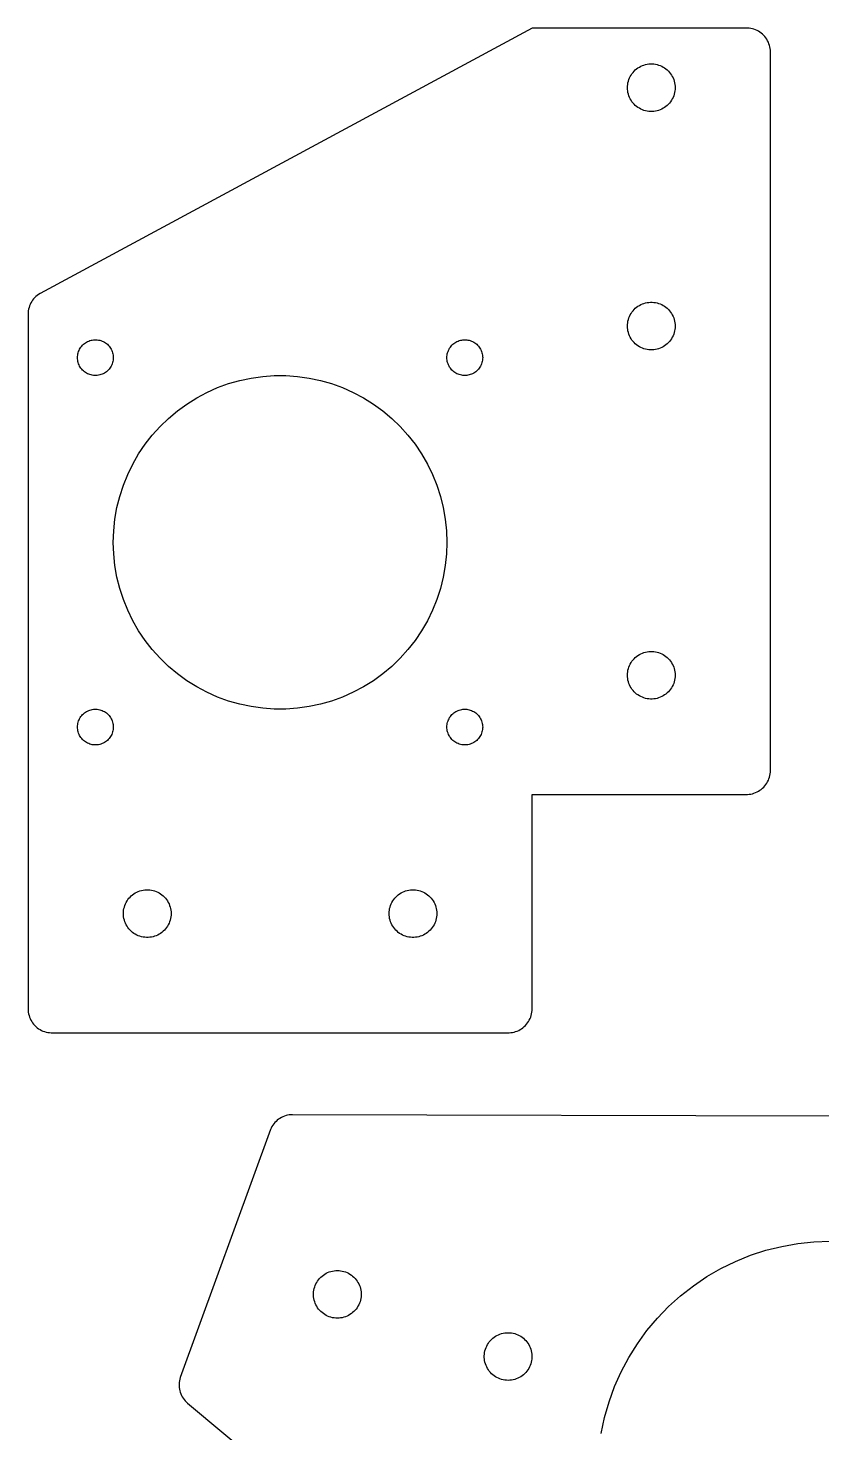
# Model space of a CAD drawing. Header units: metres. Extents: x 5 to 310, y 5 to 324.
# Drawn here: x 4.7 to 71.3, y 163.9 to 281.8 of the extents above; entities that cross this region are included whole.
import ezdxf

# ---------------------------------------------------------------- set-up
doc = ezdxf.new("R2010")
doc.units = ezdxf.units.M

msp = doc.modelspace()

# ---------------------------------------------------------------- linework, layer by layer
for p, q in [((47, 281.8), (5.7, 259.532)), ((65.0698, 281.799), (47, 281.8)), ((65.209, 281.789), (65.0698, 281.799)), ((65.3473, 281.77), (65.209, 281.789)), ((65.4838, 281.741), (65.3473, 281.77)), ((65.618, 281.702), (65.4838, 281.741)), ((65.7492, 281.654), (65.618, 281.702)), ((65.8767, 281.598), (65.7492, 281.654)), ((66, 281.532), (65.8767, 281.598)), ((66.1184, 281.458), (66, 281.532)), ((66.2313, 281.376), (66.1184, 281.458)), ((66.3383, 281.286), (66.2313, 281.376)), ((66.4387, 281.189), (66.3383, 281.286)), ((66.5321, 281.086), (66.4387, 281.189)), ((66.618, 280.976), (66.5321, 281.086)), ((66.6961, 280.86), (66.618, 280.976)), ((66.7659, 280.739), (66.6961, 280.86)), ((66.8271, 280.613), (66.7659, 280.739)), ((66.8794, 280.484), (66.8271, 280.613)), ((66.9225, 280.351), (66.8794, 280.484)), ((66.9563, 280.216), (66.9225, 280.351)), ((66.9805, 280.078), (66.9563, 280.216)), ((66.9951, 279.939), (66.9805, 280.078)), ((67, 279.8), (66.9951, 279.939)), ((67, 219.5), (67, 279.8)), ((55.4679, 278.086), (55.5613, 278.189)), ((55.5613, 278.189), (55.6617, 278.286)), ((55.6617, 278.286), (55.7687, 278.376)), ((55.7687, 278.376), (55.8816, 278.458)), ((55.8816, 278.458), (56, 278.532)), ((56, 278.532), (56.1232, 278.598)), ((56.1232, 278.598), (56.2508, 278.654)), ((56.2508, 278.654), (56.382, 278.702)), ((56.382, 278.702), (56.5161, 278.741)), ((56.5161, 278.741), (56.6527, 278.77)), ((56.6527, 278.77), (56.7909, 278.789)), ((56.7909, 278.789), (56.9302, 278.799)), ((56.9302, 278.799), (57.0698, 278.799)), ((57.0698, 278.799), (57.209, 278.789)), ((57.209, 278.789), (57.3473, 278.77)), ((57.3473, 278.77), (57.4838, 278.741)), ((57.4838, 278.741), (57.618, 278.702)), ((57.618, 278.702), (57.7492, 278.654)), ((57.7492, 278.654), (57.8767, 278.598)), ((57.8767, 278.598), (58, 278.532)), ((58, 278.532), (58.1184, 278.458)), ((58.1184, 278.458), (58.2313, 278.376)), ((58.2313, 278.376), (58.3383, 278.286)), ((58.3383, 278.286), (58.4387, 278.189)), ((58.4387, 278.189), (58.5321, 278.086)), ((55.0049, 276.939), (55.0195, 277.078)), ((55.0195, 277.078), (55.0437, 277.216)), ((55.0437, 277.216), (55.0775, 277.351)), ((55.0775, 277.351), (55.1206, 277.484)), ((55.1206, 277.484), (55.1729, 277.613)), ((55.1729, 277.613), (55.2341, 277.739)), ((55.2341, 277.739), (55.3039, 277.86)), ((55.3039, 277.86), (55.382, 277.976)), ((55.382, 277.976), (55.4679, 278.086)), ((58.5321, 278.086), (58.618, 277.976)), ((58.618, 277.976), (58.6961, 277.86)), ((58.6961, 277.86), (58.7659, 277.739)), ((58.7659, 277.739), (58.8271, 277.613)), ((58.8271, 277.613), (58.8794, 277.484)), ((58.8794, 277.484), (58.9225, 277.351)), ((58.9225, 277.351), (58.9563, 277.216)), ((58.9563, 277.216), (58.9805, 277.078)), ((58.9805, 277.078), (58.9951, 276.939)), ((55, 276.8), (55.0049, 276.939)), ((55.0049, 276.66), (55, 276.8)), ((55.0195, 276.522), (55.0049, 276.66)), ((55.0437, 276.384), (55.0195, 276.522)), ((55.0775, 276.249), (55.0437, 276.384)), ((55.1206, 276.116), (55.0775, 276.249)), ((55.1729, 275.987), (55.1206, 276.116)), ((55.2341, 275.861), (55.1729, 275.987)), ((55.3039, 275.74), (55.2341, 275.861)), ((58.7659, 275.861), (58.6961, 275.74)), ((58.8271, 275.987), (58.7659, 275.861)), ((58.8794, 276.116), (58.8271, 275.987)), ((58.9225, 276.249), (58.8794, 276.116)), ((58.9563, 276.384), (58.9225, 276.249)), ((58.9805, 276.522), (58.9563, 276.384)), ((58.9951, 276.66), (58.9805, 276.522)), ((58.9951, 276.939), (59, 276.8)), ((59, 276.8), (58.9951, 276.66)), ((55.382, 275.624), (55.3039, 275.74)), ((55.4679, 275.514), (55.382, 275.624)), ((55.5613, 275.411), (55.4679, 275.514)), ((55.6617, 275.314), (55.5613, 275.411)), ((55.7687, 275.224), (55.6617, 275.314)), ((55.8816, 275.142), (55.7687, 275.224)), ((56, 275.068), (55.8816, 275.142)), ((56.1232, 275.002), (56, 275.068)), ((56.2508, 274.946), (56.1232, 275.002)), ((56.382, 274.898), (56.2508, 274.946)), ((56.5161, 274.859), (56.382, 274.898)), ((56.6527, 274.83), (56.5161, 274.859)), ((56.7909, 274.811), (56.6527, 274.83)), ((56.9302, 274.801), (56.7909, 274.811)), ((57.0698, 274.801), (56.9302, 274.801)), ((57.209, 274.811), (57.0698, 274.801)), ((57.3473, 274.83), (57.209, 274.811)), ((57.4838, 274.859), (57.3473, 274.83)), ((57.618, 274.898), (57.4838, 274.859)), ((57.7492, 274.946), (57.618, 274.898)), ((57.8767, 275.002), (57.7492, 274.946)), ((58, 275.068), (57.8767, 275.002)), ((58.1184, 275.142), (58, 275.068)), ((58.2313, 275.224), (58.1184, 275.142)), ((58.3383, 275.314), (58.2313, 275.224)), ((58.4387, 275.411), (58.3383, 275.314)), ((58.5321, 275.514), (58.4387, 275.411)), ((58.618, 275.624), (58.5321, 275.514)), ((58.6961, 275.74), (58.618, 275.624)), ((5.4687, 259.376), (5.3617, 259.286)), ((5.5816, 259.458), (5.4687, 259.376)), ((5.7, 259.532), (5.5816, 259.458)), ((4.7437, 258.216), (4.7195, 258.078)), ((4.7775, 258.351), (4.7437, 258.216)), ((4.8206, 258.484), (4.7775, 258.351)), ((4.8729, 258.613), (4.8206, 258.484)), ((4.9341, 258.739), (4.8729, 258.613)), ((5.0039, 258.86), (4.9341, 258.739)), ((5.082, 258.976), (5.0039, 258.86)), ((5.1679, 259.086), (5.082, 258.976)), ((5.2613, 259.189), (5.1679, 259.086)), ((5.3617, 259.286), (5.2613, 259.189)), ((55.4679, 258.086), (55.5613, 258.189)), ((55.5613, 258.189), (55.6617, 258.286)), ((55.6617, 258.286), (55.7687, 258.376)), ((55.7687, 258.376), (55.8816, 258.458)), ((55.8816, 258.458), (56, 258.532)), ((56, 258.532), (56.1232, 258.598)), ((56.1232, 258.598), (56.2508, 258.654)), ((56.2508, 258.654), (56.382, 258.702)), ((56.382, 258.702), (56.5161, 258.741)), ((56.5161, 258.741), (56.6527, 258.77)), ((56.6527, 258.77), (56.7909, 258.789)), ((56.7909, 258.789), (56.9302, 258.799)), ((56.9302, 258.799), (57.0698, 258.799)), ((57.0698, 258.799), (57.209, 258.789)), ((57.209, 258.789), (57.3473, 258.77)), ((57.3473, 258.77), (57.4838, 258.741)), ((57.4838, 258.741), (57.618, 258.702)), ((57.618, 258.702), (57.7492, 258.654)), ((57.7492, 258.654), (57.8767, 258.598)), ((57.8767, 258.598), (58, 258.532)), ((58, 258.532), (58.1184, 258.458)), ((58.1184, 258.458), (58.2313, 258.376)), ((58.2313, 258.376), (58.3383, 258.286)), ((58.3383, 258.286), (58.4387, 258.189)), ((58.4387, 258.189), (58.5321, 258.086)), ((4.7049, 257.939), (4.7, 257.8)), ((4.7, 257.8), (4.7, 199.5)), ((4.7195, 258.078), (4.7049, 257.939)), ((55.0049, 256.939), (55.0195, 257.078)), ((55.0195, 257.078), (55.0437, 257.216)), ((55.0437, 257.216), (55.0775, 257.351)), ((55.0775, 257.351), (55.1206, 257.484)), ((55.1206, 257.484), (55.1729, 257.613)), ((55.1729, 257.613), (55.2341, 257.739)), ((55.2341, 257.739), (55.3039, 257.86)), ((55.3039, 257.86), (55.382, 257.976)), ((55.382, 257.976), (55.4679, 258.086)), ((58.5321, 258.086), (58.618, 257.976)), ((58.618, 257.976), (58.6961, 257.86)), ((58.6961, 257.86), (58.7659, 257.739)), ((58.7659, 257.739), (58.8271, 257.613)), ((58.8271, 257.613), (58.8794, 257.484)), ((58.8794, 257.484), (58.9225, 257.351)), ((58.9225, 257.351), (58.9563, 257.216)), ((58.9563, 257.216), (58.9805, 257.078)), ((58.9805, 257.078), (58.9951, 256.939)), ((55, 256.8), (55.0049, 256.939)), ((55.0049, 256.66), (55, 256.8)), ((55.0195, 256.522), (55.0049, 256.66)), ((55.0437, 256.384), (55.0195, 256.522)), ((55.0775, 256.249), (55.0437, 256.384)), ((55.1206, 256.116), (55.0775, 256.249)), ((55.1729, 255.987), (55.1206, 256.116)), ((55.2341, 255.861), (55.1729, 255.987)), ((55.3039, 255.74), (55.2341, 255.861)), ((58.7659, 255.861), (58.6961, 255.74)), ((58.8271, 255.987), (58.7659, 255.861)), ((58.8794, 256.116), (58.8271, 255.987)), ((58.9225, 256.249), (58.8794, 256.116)), ((58.9563, 256.384), (58.9225, 256.249)), ((58.9805, 256.522), (58.9563, 256.384)), ((58.9951, 256.66), (58.9805, 256.522)), ((58.9951, 256.939), (59, 256.8)), ((59, 256.8), (58.9951, 256.66)), ((8.9081, 254.563), (8.9405, 254.663)), ((8.9405, 254.663), (8.9797, 254.76)), ((8.9797, 254.76), (9.0256, 254.854)), ((9.0256, 254.854), (9.0779, 254.945)), ((9.0779, 254.945), (9.1365, 255.032)), ((9.1365, 255.032), (9.2009, 255.114)), ((9.2009, 255.114), (9.271, 255.192)), ((9.271, 255.192), (9.3463, 255.265)), ((9.3463, 255.265), (9.4265, 255.332)), ((9.4265, 255.332), (9.5112, 255.394)), ((9.5112, 255.394), (9.6, 255.449)), ((9.6, 255.449), (9.6924, 255.498)), ((9.6924, 255.498), (9.7881, 255.541)), ((9.7881, 255.541), (9.8865, 255.577)), ((9.8865, 255.577), (9.9871, 255.605)), ((9.9871, 255.605), (10.0895, 255.627)), ((10.0895, 255.627), (10.1932, 255.642)), ((10.1932, 255.642), (10.2977, 255.649)), ((10.2977, 255.649), (10.4024, 255.649)), ((10.4024, 255.649), (10.5068, 255.642)), ((10.5068, 255.642), (10.6105, 255.627)), ((10.6105, 255.627), (10.7129, 255.605)), ((10.7129, 255.605), (10.8135, 255.577)), ((10.8135, 255.577), (10.9119, 255.541)), ((10.9119, 255.541), (11.0076, 255.498)), ((11.0076, 255.498), (11.1, 255.449)), ((11.1, 255.449), (11.1888, 255.394)), ((11.1888, 255.394), (11.2735, 255.332)), ((11.2735, 255.332), (11.3537, 255.265)), ((11.3537, 255.265), (11.429, 255.192)), ((11.429, 255.192), (11.4991, 255.114)), ((11.4991, 255.114), (11.5635, 255.032)), ((11.5635, 255.032), (11.6221, 254.945)), ((11.6221, 254.945), (11.6744, 254.854)), ((11.6744, 254.854), (11.7203, 254.76)), ((11.7203, 254.76), (11.7596, 254.663)), ((11.7596, 254.663), (11.7919, 254.563)), ((39.9081, 254.563), (39.9405, 254.663)), ((39.9405, 254.663), (39.9797, 254.76)), ((39.9797, 254.76), (40.0256, 254.854)), ((40.0256, 254.854), (40.0779, 254.945)), ((40.0779, 254.945), (40.1365, 255.032)), ((40.1365, 255.032), (40.2009, 255.114)), ((40.2009, 255.114), (40.271, 255.192)), ((40.271, 255.192), (40.3463, 255.265)), ((40.3463, 255.265), (40.4265, 255.332)), ((40.4265, 255.332), (40.5112, 255.394)), ((40.5112, 255.394), (40.6, 255.449)), ((40.6, 255.449), (40.6924, 255.498)), ((40.6924, 255.498), (40.7881, 255.541)), ((40.7881, 255.541), (40.8865, 255.577)), ((40.8865, 255.577), (40.9871, 255.605)), ((40.9871, 255.605), (41.0895, 255.627)), ((41.0895, 255.627), (41.1932, 255.642)), ((41.1932, 255.642), (41.2977, 255.649)), ((41.2977, 255.649), (41.4024, 255.649)), ((41.4024, 255.649), (41.5068, 255.642)), ((41.5068, 255.642), (41.6105, 255.627)), ((41.6105, 255.627), (41.7129, 255.605)), ((41.7129, 255.605), (41.8135, 255.577)), ((41.8135, 255.577), (41.9119, 255.541)), ((41.9119, 255.541), (42.0076, 255.498)), ((42.0076, 255.498), (42.1, 255.449)), ((42.1, 255.449), (42.1888, 255.394)), ((42.1888, 255.394), (42.2735, 255.332)), ((42.2735, 255.332), (42.3537, 255.265)), ((42.3537, 255.265), (42.429, 255.192)), ((42.429, 255.192), (42.4991, 255.114)), ((42.4991, 255.114), (42.5635, 255.032)), ((42.5635, 255.032), (42.6221, 254.945)), ((42.6221, 254.945), (42.6744, 254.854)), ((42.6744, 254.854), (42.7203, 254.76)), ((42.7203, 254.76), (42.7596, 254.663)), ((42.7596, 254.663), (42.7919, 254.563)), ((55.382, 255.624), (55.3039, 255.74)), ((55.4679, 255.514), (55.382, 255.624)), ((55.5613, 255.411), (55.4679, 255.514)), ((55.6617, 255.314), (55.5613, 255.411)), ((55.7687, 255.224), (55.6617, 255.314)), ((55.8816, 255.142), (55.7687, 255.224)), ((56, 255.068), (55.8816, 255.142)), ((56.1232, 255.002), (56, 255.068)), ((56.2508, 254.946), (56.1232, 255.002)), ((56.382, 254.898), (56.2508, 254.946)), ((56.5161, 254.859), (56.382, 254.898)), ((56.6527, 254.83), (56.5161, 254.859)), ((56.7909, 254.811), (56.6527, 254.83)), ((56.9302, 254.801), (56.7909, 254.811)), ((57.0698, 254.801), (56.9302, 254.801)), ((57.209, 254.811), (57.0698, 254.801)), ((57.3473, 254.83), (57.209, 254.811)), ((57.4838, 254.859), (57.3473, 254.83)), ((57.618, 254.898), (57.4838, 254.859)), ((57.7492, 254.946), (57.618, 254.898)), ((57.8767, 255.002), (57.7492, 254.946)), ((58, 255.068), (57.8767, 255.002)), ((58.1184, 255.142), (58, 255.068)), ((58.2313, 255.224), (58.1184, 255.142)), ((58.3383, 255.314), (58.2313, 255.224)), ((58.4387, 255.411), (58.3383, 255.314)), ((58.5321, 255.514), (58.4387, 255.411)), ((58.618, 255.624), (58.5321, 255.514)), ((58.6961, 255.74), (58.618, 255.624)), ((8.85, 254.15), (8.8537, 254.255)), ((8.8537, 254.045), (8.85, 254.15)), ((8.8537, 254.255), (8.8646, 254.359)), ((8.8646, 253.941), (8.8537, 254.045)), ((8.8646, 254.359), (8.8828, 254.462)), ((8.8828, 253.838), (8.8646, 253.941)), ((8.8828, 254.462), (8.9081, 254.563)), ((8.9081, 253.737), (8.8828, 253.838)), ((8.9405, 253.637), (8.9081, 253.737)), ((8.9797, 253.54), (8.9405, 253.637)), ((9.0256, 253.446), (8.9797, 253.54)), ((9.0779, 253.355), (9.0256, 253.446)), ((11.6744, 253.446), (11.6221, 253.355)), ((11.7203, 253.54), (11.6744, 253.446)), ((11.7596, 253.637), (11.7203, 253.54)), ((11.7919, 253.737), (11.7596, 253.637)), ((11.7919, 254.563), (11.8172, 254.462)), ((11.8172, 253.838), (11.7919, 253.737)), ((11.8172, 254.462), (11.8354, 254.359)), ((11.8354, 253.941), (11.8172, 253.838)), ((11.8354, 254.359), (11.8464, 254.255)), ((11.8464, 254.045), (11.8354, 253.941)), ((11.8464, 254.255), (11.85, 254.15)), ((11.85, 254.15), (11.8464, 254.045)), ((39.85, 254.15), (39.8537, 254.255)), ((39.8537, 254.045), (39.85, 254.15)), ((39.8537, 254.255), (39.8646, 254.359)), ((39.8646, 253.941), (39.8537, 254.045)), ((39.8646, 254.359), (39.8828, 254.462)), ((39.8828, 253.838), (39.8646, 253.941)), ((39.8828, 254.462), (39.9081, 254.563)), ((39.9081, 253.737), (39.8828, 253.838)), ((39.9405, 253.637), (39.9081, 253.737)), ((39.9797, 253.54), (39.9405, 253.637)), ((40.0256, 253.446), (39.9797, 253.54)), ((40.0779, 253.355), (40.0256, 253.446)), ((42.6744, 253.446), (42.6221, 253.355)), ((42.7203, 253.54), (42.6744, 253.446)), ((42.7596, 253.637), (42.7203, 253.54)), ((42.7919, 253.737), (42.7596, 253.637)), ((42.7919, 254.563), (42.8172, 254.462)), ((42.8172, 253.838), (42.7919, 253.737)), ((42.8172, 254.462), (42.8354, 254.359)), ((42.8354, 253.941), (42.8172, 253.838)), ((42.8354, 254.359), (42.8464, 254.255)), ((42.8464, 254.045), (42.8354, 253.941)), ((42.8464, 254.255), (42.85, 254.15)), ((42.85, 254.15), (42.8464, 254.045)), ((9.1365, 253.268), (9.0779, 253.355)), ((9.2009, 253.186), (9.1365, 253.268)), ((9.271, 253.108), (9.2009, 253.186)), ((9.3463, 253.035), (9.271, 253.108)), ((9.4265, 252.968), (9.3463, 253.035)), ((9.5112, 252.906), (9.4265, 252.968)), ((9.6, 252.851), (9.5112, 252.906)), ((9.6924, 252.802), (9.6, 252.851)), ((9.7881, 252.759), (9.6924, 252.802)), ((9.8865, 252.723), (9.7881, 252.759)), ((9.9871, 252.695), (9.8865, 252.723)), ((10.0895, 252.673), (9.9871, 252.695)), ((10.1932, 252.658), (10.0895, 252.673)), ((10.2977, 252.651), (10.1932, 252.658)), ((10.4024, 252.651), (10.2977, 252.651)), ((10.5068, 252.658), (10.4024, 252.651)), ((10.6105, 252.673), (10.5068, 252.658)), ((10.7129, 252.695), (10.6105, 252.673)), ((10.8135, 252.723), (10.7129, 252.695)), ((10.9119, 252.759), (10.8135, 252.723)), ((11.0076, 252.802), (10.9119, 252.759)), ((11.1, 252.851), (11.0076, 252.802)), ((11.1888, 252.906), (11.1, 252.851)), ((11.2735, 252.968), (11.1888, 252.906)), ((11.3537, 253.035), (11.2735, 252.968)), ((11.429, 253.108), (11.3537, 253.035)), ((11.4991, 253.186), (11.429, 253.108)), ((11.5635, 253.268), (11.4991, 253.186)), ((11.6221, 253.355), (11.5635, 253.268)), ((22.4631, 252.234), (23.4189, 252.437)), ((23.4189, 252.437), (24.3866, 252.573)), ((24.3866, 252.573), (25.3614, 252.641)), ((25.3614, 252.641), (26.3386, 252.641)), ((26.3386, 252.641), (27.3134, 252.573)), ((27.3134, 252.573), (28.2811, 252.437)), ((28.2811, 252.437), (29.2369, 252.234)), ((40.1365, 253.268), (40.0779, 253.355)), ((40.2009, 253.186), (40.1365, 253.268)), ((40.271, 253.108), (40.2009, 253.186)), ((40.3463, 253.035), (40.271, 253.108)), ((40.4265, 252.968), (40.3463, 253.035)), ((40.5112, 252.906), (40.4265, 252.968)), ((40.6, 252.851), (40.5112, 252.906)), ((40.6924, 252.802), (40.6, 252.851)), ((40.7881, 252.759), (40.6924, 252.802)), ((40.8865, 252.723), (40.7881, 252.759)), ((40.9871, 252.695), (40.8865, 252.723)), ((41.0895, 252.673), (40.9871, 252.695)), ((41.1932, 252.658), (41.0895, 252.673)), ((41.2977, 252.651), (41.1932, 252.658)), ((41.4024, 252.651), (41.2977, 252.651)), ((41.5068, 252.658), (41.4024, 252.651)), ((41.6105, 252.673), (41.5068, 252.658)), ((41.7129, 252.695), (41.6105, 252.673)), ((41.8135, 252.723), (41.7129, 252.695)), ((41.9119, 252.759), (41.8135, 252.723)), ((42.0076, 252.802), (41.9119, 252.759)), ((42.1, 252.851), (42.0076, 252.802)), ((42.1888, 252.906), (42.1, 252.851)), ((42.2735, 252.968), (42.1888, 252.906)), ((42.3537, 253.035), (42.2735, 252.968)), ((42.429, 253.108), (42.3537, 253.035)), ((42.4991, 253.186), (42.429, 253.108)), ((42.5635, 253.268), (42.4991, 253.186)), ((42.6221, 253.355), (42.5635, 253.268)), ((18.85, 250.774), (19.7128, 251.233)), ((19.7128, 251.233), (20.6055, 251.631)), ((20.6055, 251.631), (21.5238, 251.965)), ((21.5238, 251.965), (22.4631, 252.234)), ((29.2369, 252.234), (30.1762, 251.965)), ((30.1762, 251.965), (31.0945, 251.631)), ((31.0945, 251.631), (31.9872, 251.233)), ((31.9872, 251.233), (32.85, 250.774)), ((17.2307, 249.682), (18.0213, 250.257)), ((18.0213, 250.257), (18.85, 250.774)), ((32.85, 250.774), (33.6787, 250.257)), ((33.6787, 250.257), (34.4693, 249.682)), ((15.7793, 248.375), (16.4822, 249.054)), ((16.4822, 249.054), (17.2307, 249.682)), ((34.4693, 249.682), (35.2178, 249.054)), ((35.2178, 249.054), (35.9208, 248.375)), ((14.5238, 246.879), (15.1254, 247.649)), ((15.1254, 247.649), (15.7793, 248.375)), ((35.9208, 248.375), (36.5746, 247.649)), ((36.5746, 247.649), (37.1762, 246.879)), ((13.9773, 246.069), (14.5238, 246.879)), ((37.1762, 246.879), (37.7227, 246.069)), ((13.0604, 244.344), (13.4887, 245.223)), ((13.4887, 245.223), (13.9773, 246.069)), ((37.7227, 246.069), (38.2113, 245.223)), ((38.2113, 245.223), (38.6396, 244.344)), ((12.6943, 243.438), (13.0604, 244.344)), ((38.6396, 244.344), (39.0057, 243.438)), ((12.3923, 242.509), (12.6943, 243.438)), ((39.0057, 243.438), (39.3077, 242.509)), ((12.1559, 241.561), (12.3923, 242.509)), ((39.3077, 242.509), (39.5441, 241.561)), ((11.8841, 239.627), (11.9863, 240.598)), ((11.9863, 240.598), (12.1559, 241.561)), ((39.5441, 241.561), (39.7138, 240.598)), ((39.7138, 240.598), (39.8159, 239.627)), ((11.85, 238.65), (11.8841, 239.627)), ((39.8159, 239.627), (39.85, 238.65)), ((11.8841, 237.673), (11.85, 238.65)), ((39.85, 238.65), (39.8159, 237.673)), ((11.9863, 236.702), (11.8841, 237.673)), ((39.8159, 237.673), (39.7138, 236.702)), ((12.1559, 235.739), (11.9863, 236.702)), ((39.7138, 236.702), (39.5441, 235.739)), ((12.3923, 234.791), (12.1559, 235.739)), ((12.6943, 233.862), (12.3923, 234.791)), ((39.3077, 234.791), (39.0057, 233.862)), ((39.5441, 235.739), (39.3077, 234.791)), ((13.0604, 232.956), (12.6943, 233.862)), ((39.0057, 233.862), (38.6396, 232.956)), ((13.4887, 232.077), (13.0604, 232.956)), ((38.6396, 232.956), (38.2113, 232.077)), ((13.9773, 231.231), (13.4887, 232.077)), ((14.5238, 230.421), (13.9773, 231.231)), ((37.7227, 231.231), (37.1762, 230.421)), ((38.2113, 232.077), (37.7227, 231.231)), ((15.1254, 229.651), (14.5238, 230.421)), ((37.1762, 230.421), (36.5746, 229.651)), ((15.7793, 228.925), (15.1254, 229.651)), ((16.4822, 228.246), (15.7793, 228.925)), ((35.9208, 228.925), (35.2178, 228.246)), ((36.5746, 229.651), (35.9208, 228.925)), ((55.382, 228.676), (55.4679, 228.786)), ((55.4679, 228.786), (55.5613, 228.889)), ((55.5613, 228.889), (55.6617, 228.986)), ((55.6617, 228.986), (55.7687, 229.076)), ((55.7687, 229.076), (55.8816, 229.158)), ((55.8816, 229.158), (56, 229.232)), ((56, 229.232), (56.1232, 229.298)), ((56.1232, 229.298), (56.2508, 229.354)), ((56.2508, 229.354), (56.382, 229.402)), ((56.382, 229.402), (56.5161, 229.441)), ((56.5161, 229.441), (56.6527, 229.47)), ((56.6527, 229.47), (56.7909, 229.489)), ((56.7909, 229.489), (56.9302, 229.499)), ((56.9302, 229.499), (57.0698, 229.499)), ((57.0698, 229.499), (57.209, 229.489)), ((57.209, 229.489), (57.3473, 229.47)), ((57.3473, 229.47), (57.4838, 229.441)), ((57.4838, 229.441), (57.618, 229.402)), ((57.618, 229.402), (57.7492, 229.354)), ((57.7492, 229.354), (57.8767, 229.298)), ((57.8767, 229.298), (58, 229.232)), ((58, 229.232), (58.1184, 229.158)), ((58.1184, 229.158), (58.2313, 229.076)), ((58.2313, 229.076), (58.3383, 228.986)), ((58.3383, 228.986), (58.4387, 228.889)), ((58.4387, 228.889), (58.5321, 228.786)), ((58.5321, 228.786), (58.618, 228.676)), ((17.2307, 227.618), (16.4822, 228.246)), ((18.0213, 227.043), (17.2307, 227.618)), ((34.4693, 227.618), (33.6787, 227.043)), ((35.2178, 228.246), (34.4693, 227.618)), ((55, 227.5), (55.0049, 227.64)), ((55.0049, 227.64), (55.0195, 227.778)), ((55.0195, 227.778), (55.0437, 227.916)), ((55.0437, 227.916), (55.0775, 228.051)), ((55.0775, 228.051), (55.1206, 228.184)), ((55.1206, 228.184), (55.1729, 228.313)), ((55.1729, 228.313), (55.2341, 228.439)), ((55.2341, 228.439), (55.3039, 228.56)), ((55.3039, 228.56), (55.382, 228.676)), ((58.618, 228.676), (58.6961, 228.56)), ((58.6961, 228.56), (58.7659, 228.439)), ((58.7659, 228.439), (58.8271, 228.313)), ((58.8271, 228.313), (58.8794, 228.184)), ((58.8794, 228.184), (58.9225, 228.051)), ((58.9225, 228.051), (58.9563, 227.916)), ((58.9563, 227.916), (58.9805, 227.778)), ((58.9805, 227.778), (58.9951, 227.64)), ((58.9951, 227.64), (59, 227.5)), ((18.85, 226.526), (18.0213, 227.043)), ((19.7128, 226.067), (18.85, 226.526)), ((32.85, 226.526), (31.9872, 226.067)), ((33.6787, 227.043), (32.85, 226.526)), ((55.0049, 227.36), (55, 227.5)), ((55.0195, 227.222), (55.0049, 227.36)), ((55.0437, 227.084), (55.0195, 227.222)), ((55.0775, 226.949), (55.0437, 227.084)), ((55.1206, 226.816), (55.0775, 226.949)), ((55.1729, 226.687), (55.1206, 226.816)), ((55.2341, 226.561), (55.1729, 226.687)), ((55.3039, 226.44), (55.2341, 226.561)), ((55.382, 226.324), (55.3039, 226.44)), ((55.4679, 226.214), (55.382, 226.324)), ((58.618, 226.324), (58.5321, 226.214)), ((58.6961, 226.44), (58.618, 226.324)), ((58.7659, 226.561), (58.6961, 226.44)), ((58.8271, 226.687), (58.7659, 226.561)), ((58.8794, 226.816), (58.8271, 226.687)), ((58.9225, 226.949), (58.8794, 226.816)), ((58.9563, 227.084), (58.9225, 226.949)), ((58.9805, 227.222), (58.9563, 227.084)), ((58.9951, 227.36), (58.9805, 227.222)), ((59, 227.5), (58.9951, 227.36)), ((20.6055, 225.669), (19.7128, 226.067)), ((21.5238, 225.335), (20.6055, 225.669)), ((22.4631, 225.066), (21.5238, 225.335)), ((30.1762, 225.335), (29.2369, 225.066)), ((31.0945, 225.669), (30.1762, 225.335)), ((31.9872, 226.067), (31.0945, 225.669)), ((55.5613, 226.111), (55.4679, 226.214)), ((55.6617, 226.014), (55.5613, 226.111)), ((55.7687, 225.924), (55.6617, 226.014)), ((55.8816, 225.842), (55.7687, 225.924)), ((56, 225.768), (55.8816, 225.842)), ((56.1232, 225.702), (56, 225.768)), ((56.2508, 225.646), (56.1232, 225.702)), ((56.382, 225.598), (56.2508, 225.646)), ((56.5161, 225.559), (56.382, 225.598)), ((56.6527, 225.53), (56.5161, 225.559)), ((56.7909, 225.511), (56.6527, 225.53)), ((56.9302, 225.501), (56.7909, 225.511)), ((57.0698, 225.501), (56.9302, 225.501)), ((57.209, 225.511), (57.0698, 225.501)), ((57.3473, 225.53), (57.209, 225.511)), ((57.4838, 225.559), (57.3473, 225.53)), ((57.618, 225.598), (57.4838, 225.559)), ((57.7492, 225.646), (57.618, 225.598)), ((57.8767, 225.702), (57.7492, 225.646)), ((58, 225.768), (57.8767, 225.702)), ((58.1184, 225.842), (58, 225.768)), ((58.2313, 225.924), (58.1184, 225.842)), ((58.3383, 226.014), (58.2313, 225.924)), ((58.4387, 226.111), (58.3383, 226.014)), ((58.5321, 226.214), (58.4387, 226.111)), ((9.0779, 223.945), (9.1365, 224.032)), ((9.1365, 224.032), (9.2009, 224.114)), ((9.2009, 224.114), (9.271, 224.192)), ((9.271, 224.192), (9.3463, 224.265)), ((9.3463, 224.265), (9.4265, 224.332)), ((9.4265, 224.332), (9.5112, 224.394)), ((9.5112, 224.394), (9.6, 224.449)), ((9.6, 224.449), (9.6924, 224.498)), ((9.6924, 224.498), (9.7881, 224.541)), ((9.7881, 224.541), (9.8865, 224.577)), ((9.8865, 224.577), (9.9871, 224.605)), ((9.9871, 224.605), (10.0895, 224.627)), ((10.0895, 224.627), (10.1932, 224.642)), ((10.1932, 224.642), (10.2977, 224.649)), ((10.2977, 224.649), (10.4024, 224.649)), ((10.4024, 224.649), (10.5068, 224.642)), ((10.5068, 224.642), (10.6105, 224.627)), ((10.6105, 224.627), (10.7129, 224.605)), ((10.7129, 224.605), (10.8135, 224.577)), ((10.8135, 224.577), (10.9119, 224.541)), ((10.9119, 224.541), (11.0076, 224.498)), ((11.0076, 224.498), (11.1, 224.449)), ((11.1, 224.449), (11.1888, 224.394)), ((11.1888, 224.394), (11.2735, 224.332)), ((11.2735, 224.332), (11.3537, 224.265)), ((11.3537, 224.265), (11.429, 224.192)), ((11.429, 224.192), (11.4991, 224.114)), ((11.4991, 224.114), (11.5635, 224.032)), ((11.5635, 224.032), (11.6221, 223.945)), ((23.4189, 224.863), (22.4631, 225.066)), ((24.3866, 224.727), (23.4189, 224.863)), ((25.3614, 224.659), (24.3866, 224.727)), ((26.3386, 224.659), (25.3614, 224.659)), ((27.3134, 224.727), (26.3386, 224.659)), ((28.2811, 224.863), (27.3134, 224.727)), ((29.2369, 225.066), (28.2811, 224.863)), ((40.0779, 223.945), (40.1365, 224.032)), ((40.1365, 224.032), (40.2009, 224.114)), ((40.2009, 224.114), (40.271, 224.192)), ((40.271, 224.192), (40.3463, 224.265)), ((40.3463, 224.265), (40.4265, 224.332)), ((40.4265, 224.332), (40.5112, 224.394)), ((40.5112, 224.394), (40.6, 224.449)), ((40.6, 224.449), (40.6924, 224.498)), ((40.6924, 224.498), (40.7881, 224.541)), ((40.7881, 224.541), (40.8865, 224.577)), ((40.8865, 224.577), (40.9871, 224.605)), ((40.9871, 224.605), (41.0895, 224.627)), ((41.0895, 224.627), (41.1932, 224.642)), ((41.1932, 224.642), (41.2977, 224.649)), ((41.2977, 224.649), (41.4024, 224.649)), ((41.4024, 224.649), (41.5068, 224.642)), ((41.5068, 224.642), (41.6105, 224.627)), ((41.6105, 224.627), (41.7129, 224.605)), ((41.7129, 224.605), (41.8135, 224.577)), ((41.8135, 224.577), (41.9119, 224.541)), ((41.9119, 224.541), (42.0076, 224.498)), ((42.0076, 224.498), (42.1, 224.449)), ((42.1, 224.449), (42.1888, 224.394)), ((42.1888, 224.394), (42.2735, 224.332)), ((42.2735, 224.332), (42.3537, 224.265)), ((42.3537, 224.265), (42.429, 224.192)), ((42.429, 224.192), (42.4991, 224.114)), ((42.4991, 224.114), (42.5635, 224.032)), ((42.5635, 224.032), (42.6221, 223.945)), ((8.85, 223.15), (8.8537, 223.255)), ((8.8537, 223.045), (8.85, 223.15)), ((8.8537, 223.255), (8.8646, 223.359)), ((8.8646, 222.941), (8.8537, 223.045)), ((8.8646, 223.359), (8.8828, 223.462)), ((8.8828, 222.838), (8.8646, 222.941)), ((8.8828, 223.462), (8.9081, 223.563)), ((8.9081, 222.737), (8.8828, 222.838)), ((8.9081, 223.563), (8.9405, 223.663)), ((8.9405, 223.663), (8.9797, 223.76)), ((8.9797, 223.76), (9.0256, 223.854)), ((9.0256, 223.854), (9.0779, 223.945)), ((11.6221, 223.945), (11.6744, 223.854)), ((11.6744, 223.854), (11.7203, 223.76)), ((11.7203, 223.76), (11.7596, 223.663)), ((11.7596, 223.663), (11.7919, 223.563)), ((11.7919, 223.563), (11.8172, 223.462)), ((11.8172, 222.838), (11.7919, 222.737)), ((11.8172, 223.462), (11.8354, 223.359)), ((11.8354, 222.941), (11.8172, 222.838)), ((11.8354, 223.359), (11.8464, 223.255)), ((11.8464, 223.045), (11.8354, 222.941)), ((11.8464, 223.255), (11.85, 223.15)), ((11.85, 223.15), (11.8464, 223.045)), ((39.85, 223.15), (39.8537, 223.255)), ((39.8537, 223.045), (39.85, 223.15)), ((39.8537, 223.255), (39.8646, 223.359)), ((39.8646, 222.941), (39.8537, 223.045)), ((39.8646, 223.359), (39.8828, 223.462)), ((39.8828, 222.838), (39.8646, 222.941)), ((39.8828, 223.462), (39.9081, 223.563)), ((39.9081, 222.737), (39.8828, 222.838)), ((39.9081, 223.563), (39.9405, 223.663)), ((39.9405, 223.663), (39.9797, 223.76)), ((39.9797, 223.76), (40.0256, 223.854)), ((40.0256, 223.854), (40.0779, 223.945)), ((42.6221, 223.945), (42.6744, 223.854)), ((42.6744, 223.854), (42.7203, 223.76)), ((42.7203, 223.76), (42.7596, 223.663)), ((42.7596, 223.663), (42.7919, 223.563)), ((42.7919, 223.563), (42.8172, 223.462)), ((42.8172, 222.838), (42.7919, 222.737)), ((42.8172, 223.462), (42.8354, 223.359)), ((42.8354, 222.941), (42.8172, 222.838)), ((42.8354, 223.359), (42.8464, 223.255)), ((42.8464, 223.045), (42.8354, 222.941)), ((42.8464, 223.255), (42.85, 223.15)), ((42.85, 223.15), (42.8464, 223.045)), ((8.9405, 222.637), (8.9081, 222.737)), ((8.9797, 222.54), (8.9405, 222.637)), ((9.0256, 222.446), (8.9797, 222.54)), ((9.0779, 222.355), (9.0256, 222.446)), ((9.1365, 222.268), (9.0779, 222.355)), ((9.2009, 222.186), (9.1365, 222.268)), ((9.271, 222.108), (9.2009, 222.186)), ((9.3463, 222.035), (9.271, 222.108)), ((9.4265, 221.968), (9.3463, 222.035)), ((9.5112, 221.906), (9.4265, 221.968)), ((9.6, 221.851), (9.5112, 221.906)), ((9.6924, 221.802), (9.6, 221.851)), ((9.7881, 221.759), (9.6924, 221.802)), ((9.8865, 221.723), (9.7881, 221.759)), ((9.9871, 221.695), (9.8865, 221.723)), ((10.0895, 221.673), (9.9871, 221.695)), ((10.1932, 221.658), (10.0895, 221.673)), ((10.2977, 221.651), (10.1932, 221.658)), ((10.4024, 221.651), (10.2977, 221.651)), ((10.5068, 221.658), (10.4024, 221.651)), ((10.6105, 221.673), (10.5068, 221.658)), ((10.7129, 221.695), (10.6105, 221.673)), ((10.8135, 221.723), (10.7129, 221.695)), ((10.9119, 221.759), (10.8135, 221.723)), ((11.0076, 221.802), (10.9119, 221.759)), ((11.1, 221.851), (11.0076, 221.802)), ((11.1888, 221.906), (11.1, 221.851)), ((11.2735, 221.968), (11.1888, 221.906)), ((11.3537, 222.035), (11.2735, 221.968)), ((11.429, 222.108), (11.3537, 222.035)), ((11.4991, 222.186), (11.429, 222.108)), ((11.5635, 222.268), (11.4991, 222.186)), ((11.6221, 222.355), (11.5635, 222.268)), ((11.6744, 222.446), (11.6221, 222.355)), ((11.7203, 222.54), (11.6744, 222.446)), ((11.7596, 222.637), (11.7203, 222.54)), ((11.7919, 222.737), (11.7596, 222.637)), ((39.9405, 222.637), (39.9081, 222.737)), ((39.9797, 222.54), (39.9405, 222.637)), ((40.0256, 222.446), (39.9797, 222.54)), ((40.0779, 222.355), (40.0256, 222.446)), ((40.1365, 222.268), (40.0779, 222.355)), ((40.2009, 222.186), (40.1365, 222.268)), ((40.271, 222.108), (40.2009, 222.186)), ((40.3463, 222.035), (40.271, 222.108)), ((40.4265, 221.968), (40.3463, 222.035)), ((40.5112, 221.906), (40.4265, 221.968)), ((40.6, 221.851), (40.5112, 221.906)), ((40.6924, 221.802), (40.6, 221.851)), ((40.7881, 221.759), (40.6924, 221.802)), ((40.8865, 221.723), (40.7881, 221.759)), ((40.9871, 221.695), (40.8865, 221.723)), ((41.0895, 221.673), (40.9871, 221.695)), ((41.1932, 221.658), (41.0895, 221.673)), ((41.2977, 221.651), (41.1932, 221.658)), ((41.4024, 221.651), (41.2977, 221.651)), ((41.5068, 221.658), (41.4024, 221.651)), ((41.6105, 221.673), (41.5068, 221.658)), ((41.7129, 221.695), (41.6105, 221.673)), ((41.8135, 221.723), (41.7129, 221.695)), ((41.9119, 221.759), (41.8135, 221.723)), ((42.0076, 221.802), (41.9119, 221.759)), ((42.1, 221.851), (42.0076, 221.802)), ((42.1888, 221.906), (42.1, 221.851)), ((42.2735, 221.968), (42.1888, 221.906)), ((42.3537, 222.035), (42.2735, 221.968)), ((42.429, 222.108), (42.3537, 222.035)), ((42.4991, 222.186), (42.429, 222.108)), ((42.5635, 222.268), (42.4991, 222.186)), ((42.6221, 222.355), (42.5635, 222.268)), ((42.6744, 222.446), (42.6221, 222.355)), ((42.7203, 222.54), (42.6744, 222.446)), ((42.7596, 222.637), (42.7203, 222.54)), ((42.7919, 222.737), (42.7596, 222.637)), ((66.9805, 219.222), (66.9951, 219.36)), ((66.9951, 219.36), (67, 219.5)), ((66.3383, 218.014), (66.4387, 218.111)), ((66.4387, 218.111), (66.5321, 218.214)), ((66.5321, 218.214), (66.618, 218.324)), ((66.618, 218.324), (66.6961, 218.44)), ((66.6961, 218.44), (66.7659, 218.561)), ((66.7659, 218.561), (66.8271, 218.687)), ((66.8271, 218.687), (66.8794, 218.816)), ((66.8794, 218.816), (66.9225, 218.949)), ((66.9225, 218.949), (66.9563, 219.084)), ((66.9563, 219.084), (66.9805, 219.222)), ((47, 199.5), (47, 217.501)), ((47, 217.501), (65.0698, 217.501)), ((65.0698, 217.501), (65.209, 217.511)), ((65.209, 217.511), (65.3473, 217.53)), ((65.3473, 217.53), (65.4838, 217.559)), ((65.4838, 217.559), (65.618, 217.598)), ((65.618, 217.598), (65.7492, 217.646)), ((65.7492, 217.646), (65.8767, 217.702)), ((65.8767, 217.702), (66, 217.768)), ((66, 217.768), (66.1184, 217.842)), ((66.1184, 217.842), (66.2313, 217.924)), ((66.2313, 217.924), (66.3383, 218.014)), ((13.0039, 208.56), (13.082, 208.676)), ((13.082, 208.676), (13.1679, 208.786)), ((13.1679, 208.786), (13.2613, 208.889)), ((13.2613, 208.889), (13.3617, 208.986)), ((13.3617, 208.986), (13.4687, 209.076)), ((13.4687, 209.076), (13.5816, 209.158)), ((13.5816, 209.158), (13.7, 209.232)), ((13.7, 209.232), (13.8233, 209.298)), ((13.8233, 209.298), (13.9508, 209.354)), ((13.9508, 209.354), (14.082, 209.402)), ((14.082, 209.402), (14.2162, 209.441)), ((14.2162, 209.441), (14.3527, 209.47)), ((14.3527, 209.47), (14.491, 209.489)), ((14.491, 209.489), (14.6302, 209.499)), ((14.6302, 209.499), (14.7698, 209.499)), ((14.7698, 209.499), (14.9091, 209.489)), ((14.9091, 209.489), (15.0473, 209.47)), ((15.0473, 209.47), (15.1839, 209.441)), ((15.1839, 209.441), (15.318, 209.402)), ((15.318, 209.402), (15.4492, 209.354)), ((15.4492, 209.354), (15.5768, 209.298)), ((15.5768, 209.298), (15.7, 209.232)), ((15.7, 209.232), (15.8184, 209.158)), ((15.8184, 209.158), (15.9313, 209.076)), ((15.9313, 209.076), (16.0383, 208.986)), ((16.0383, 208.986), (16.1387, 208.889)), ((16.1387, 208.889), (16.2321, 208.786)), ((16.2321, 208.786), (16.318, 208.676)), ((16.318, 208.676), (16.3961, 208.56)), ((35.3039, 208.56), (35.382, 208.676)), ((35.382, 208.676), (35.4679, 208.786)), ((35.4679, 208.786), (35.5613, 208.889)), ((35.5613, 208.889), (35.6617, 208.986)), ((35.6617, 208.986), (35.7687, 209.076)), ((35.7687, 209.076), (35.8816, 209.158)), ((35.8816, 209.158), (36, 209.232)), ((36, 209.232), (36.1233, 209.298)), ((36.1233, 209.298), (36.2508, 209.354)), ((36.2508, 209.354), (36.382, 209.402)), ((36.382, 209.402), (36.5162, 209.441)), ((36.5162, 209.441), (36.6527, 209.47)), ((36.6527, 209.47), (36.791, 209.489)), ((36.791, 209.489), (36.9302, 209.499)), ((36.9302, 209.499), (37.0698, 209.499)), ((37.0698, 209.499), (37.2091, 209.489)), ((37.2091, 209.489), (37.3473, 209.47)), ((37.3473, 209.47), (37.4839, 209.441)), ((37.4839, 209.441), (37.618, 209.402)), ((37.618, 209.402), (37.7492, 209.354)), ((37.7492, 209.354), (37.8768, 209.298)), ((37.8768, 209.298), (38, 209.232)), ((38, 209.232), (38.1184, 209.158)), ((38.1184, 209.158), (38.2313, 209.076)), ((38.2313, 209.076), (38.3383, 208.986)), ((38.3383, 208.986), (38.4387, 208.889)), ((38.4387, 208.889), (38.5321, 208.786)), ((38.5321, 208.786), (38.618, 208.676)), ((38.618, 208.676), (38.6961, 208.56)), ((12.7, 207.5), (12.7049, 207.64)), ((12.7049, 207.36), (12.7, 207.5)), ((12.7049, 207.64), (12.7195, 207.778)), ((12.7195, 207.778), (12.7437, 207.916)), ((12.7437, 207.916), (12.7775, 208.051)), ((12.7775, 208.051), (12.8206, 208.184)), ((12.8206, 208.184), (12.8729, 208.313)), ((12.8729, 208.313), (12.9341, 208.439)), ((12.9341, 208.439), (13.0039, 208.56)), ((16.3961, 208.56), (16.4659, 208.439)), ((16.4659, 208.439), (16.5271, 208.313)), ((16.5271, 208.313), (16.5794, 208.184)), ((16.5794, 208.184), (16.6225, 208.051)), ((16.6225, 208.051), (16.6563, 207.916)), ((16.6563, 207.916), (16.6805, 207.778)), ((16.6805, 207.778), (16.6951, 207.64)), ((16.6951, 207.64), (16.7, 207.5)), ((16.7, 207.5), (16.6951, 207.36)), ((35, 207.5), (35.0049, 207.64)), ((35.0049, 207.36), (35, 207.5)), ((35.0049, 207.64), (35.0195, 207.778)), ((35.0195, 207.778), (35.0437, 207.916)), ((35.0437, 207.916), (35.0775, 208.051)), ((35.0775, 208.051), (35.1206, 208.184)), ((35.1206, 208.184), (35.1729, 208.313)), ((35.1729, 208.313), (35.2341, 208.439)), ((35.2341, 208.439), (35.3039, 208.56)), ((38.6961, 208.56), (38.7659, 208.439)), ((38.7659, 208.439), (38.8271, 208.313)), ((38.8271, 208.313), (38.8794, 208.184)), ((38.8794, 208.184), (38.9225, 208.051)), ((38.9225, 208.051), (38.9563, 207.916)), ((38.9563, 207.916), (38.9805, 207.778)), ((38.9805, 207.778), (38.9951, 207.64)), ((38.9951, 207.64), (39, 207.5)), ((39, 207.5), (38.9951, 207.36)), ((12.7195, 207.222), (12.7049, 207.36)), ((12.7437, 207.084), (12.7195, 207.222)), ((12.7775, 206.949), (12.7437, 207.084)), ((12.8206, 206.816), (12.7775, 206.949)), ((12.8729, 206.687), (12.8206, 206.816)), ((12.9341, 206.561), (12.8729, 206.687)), ((13.0039, 206.44), (12.9341, 206.561)), ((13.082, 206.324), (13.0039, 206.44)), ((13.1679, 206.214), (13.082, 206.324)), ((16.318, 206.324), (16.2321, 206.214)), ((16.3961, 206.44), (16.318, 206.324)), ((16.4659, 206.561), (16.3961, 206.44)), ((16.5271, 206.687), (16.4659, 206.561)), ((16.5794, 206.816), (16.5271, 206.687)), ((16.6225, 206.949), (16.5794, 206.816)), ((16.6563, 207.084), (16.6225, 206.949)), ((16.6805, 207.222), (16.6563, 207.084)), ((16.6951, 207.36), (16.6805, 207.222)), ((35.0195, 207.222), (35.0049, 207.36)), ((35.0437, 207.084), (35.0195, 207.222)), ((35.0775, 206.949), (35.0437, 207.084)), ((35.1206, 206.816), (35.0775, 206.949)), ((35.1729, 206.687), (35.1206, 206.816)), ((35.2341, 206.561), (35.1729, 206.687)), ((35.3039, 206.44), (35.2341, 206.561)), ((35.382, 206.324), (35.3039, 206.44)), ((35.4679, 206.214), (35.382, 206.324)), ((38.618, 206.324), (38.5321, 206.214)), ((38.6961, 206.44), (38.618, 206.324)), ((38.7659, 206.561), (38.6961, 206.44)), ((38.8271, 206.687), (38.7659, 206.561)), ((38.8794, 206.816), (38.8271, 206.687)), ((38.9225, 206.949), (38.8794, 206.816)), ((38.9563, 207.084), (38.9225, 206.949)), ((38.9805, 207.222), (38.9563, 207.084)), ((38.9951, 207.36), (38.9805, 207.222)), ((13.2613, 206.111), (13.1679, 206.214)), ((13.3617, 206.014), (13.2613, 206.111)), ((13.4687, 205.924), (13.3617, 206.014)), ((13.5816, 205.842), (13.4687, 205.924)), ((13.7, 205.768), (13.5816, 205.842)), ((13.8233, 205.702), (13.7, 205.768)), ((13.9508, 205.646), (13.8233, 205.702)), ((14.082, 205.598), (13.9508, 205.646)), ((14.2162, 205.559), (14.082, 205.598)), ((14.3527, 205.53), (14.2162, 205.559)), ((14.491, 205.511), (14.3527, 205.53)), ((14.6302, 205.501), (14.491, 205.511)), ((14.7698, 205.501), (14.6302, 205.501)), ((14.9091, 205.511), (14.7698, 205.501)), ((15.0473, 205.53), (14.9091, 205.511)), ((15.1839, 205.559), (15.0473, 205.53)), ((15.318, 205.598), (15.1839, 205.559)), ((15.4492, 205.646), (15.318, 205.598)), ((15.5768, 205.702), (15.4492, 205.646)), ((15.7, 205.768), (15.5768, 205.702)), ((15.8184, 205.842), (15.7, 205.768)), ((15.9313, 205.924), (15.8184, 205.842)), ((16.0383, 206.014), (15.9313, 205.924)), ((16.1387, 206.111), (16.0383, 206.014)), ((16.2321, 206.214), (16.1387, 206.111)), ((35.5613, 206.111), (35.4679, 206.214)), ((35.6617, 206.014), (35.5613, 206.111)), ((35.7687, 205.924), (35.6617, 206.014)), ((35.8816, 205.842), (35.7687, 205.924)), ((36, 205.768), (35.8816, 205.842)), ((36.1233, 205.702), (36, 205.768)), ((36.2508, 205.646), (36.1233, 205.702)), ((36.382, 205.598), (36.2508, 205.646)), ((36.5162, 205.559), (36.382, 205.598)), ((36.6527, 205.53), (36.5162, 205.559)), ((36.791, 205.511), (36.6527, 205.53)), ((36.9302, 205.501), (36.791, 205.511)), ((37.0698, 205.501), (36.9302, 205.501)), ((37.2091, 205.511), (37.0698, 205.501)), ((37.3473, 205.53), (37.2091, 205.511)), ((37.4839, 205.559), (37.3473, 205.53)), ((37.618, 205.598), (37.4839, 205.559)), ((37.7492, 205.646), (37.618, 205.598)), ((37.8768, 205.702), (37.7492, 205.646)), ((38, 205.768), (37.8768, 205.702)), ((38.1184, 205.842), (38, 205.768)), ((38.2313, 205.924), (38.1184, 205.842)), ((38.3383, 206.014), (38.2313, 205.924)), ((38.4387, 206.111), (38.3383, 206.014)), ((38.5321, 206.214), (38.4387, 206.111)), ((4.7, 199.5), (4.7049, 199.36)), ((4.7049, 199.36), (4.7195, 199.222)), ((4.7195, 199.222), (4.7437, 199.084)), ((46.9563, 199.084), (46.9805, 199.222)), ((46.9805, 199.222), (46.9951, 199.36)), ((46.9951, 199.36), (47, 199.5)), ((4.7437, 199.084), (4.7775, 198.949)), ((4.7775, 198.949), (4.8206, 198.816)), ((4.8206, 198.816), (4.8729, 198.687)), ((4.8729, 198.687), (4.9341, 198.561)), ((4.9341, 198.561), (5.0039, 198.44)), ((5.0039, 198.44), (5.082, 198.324)), ((5.082, 198.324), (5.1679, 198.214)), ((5.1679, 198.214), (5.2613, 198.111)), ((5.2613, 198.111), (5.3617, 198.014)), ((46.3383, 198.014), (46.4387, 198.111)), ((46.4387, 198.111), (46.5321, 198.214)), ((46.5321, 198.214), (46.618, 198.324)), ((46.618, 198.324), (46.6961, 198.44)), ((46.6961, 198.44), (46.7659, 198.561)), ((46.7659, 198.561), (46.8271, 198.687)), ((46.8271, 198.687), (46.8794, 198.816)), ((46.8794, 198.816), (46.9225, 198.949)), ((46.9225, 198.949), (46.9563, 199.084)), ((5.3617, 198.014), (5.4687, 197.924)), ((5.4687, 197.924), (5.5816, 197.842)), ((5.5816, 197.842), (5.7, 197.768)), ((5.7, 197.768), (5.8233, 197.702)), ((5.8233, 197.702), (5.9508, 197.646)), ((5.9508, 197.646), (6.082, 197.598)), ((6.082, 197.598), (6.2162, 197.559)), ((6.2162, 197.559), (6.3527, 197.53)), ((6.3527, 197.53), (6.4909, 197.511)), ((6.4909, 197.511), (6.6302, 197.501)), ((6.6302, 197.501), (45.0698, 197.501)), ((45.0698, 197.501), (45.2091, 197.511)), ((45.2091, 197.511), (45.3473, 197.53)), ((45.3473, 197.53), (45.4839, 197.559)), ((45.4839, 197.559), (45.618, 197.598)), ((45.618, 197.598), (45.7492, 197.646)), ((45.7492, 197.646), (45.8768, 197.702)), ((45.8768, 197.702), (46, 197.768)), ((46, 197.768), (46.1184, 197.842)), ((46.1184, 197.842), (46.2313, 197.924)), ((46.2313, 197.924), (46.3383, 198.014)), ((25.3222, 189.853), (25.2401, 189.74)), ((25.4119, 189.96), (25.3222, 189.853)), ((25.5089, 190.06), (25.4119, 189.96)), ((25.6126, 190.154), (25.5089, 190.06)), ((25.7226, 190.24), (25.6126, 190.154)), ((25.8384, 190.318), (25.7226, 190.24)), ((25.9593, 190.388), (25.8384, 190.318)), ((26.0847, 190.449), (25.9593, 190.388)), ((26.2142, 190.501), (26.0847, 190.449)), ((26.3469, 190.544), (26.2142, 190.501)), ((26.4824, 190.578), (26.3469, 190.544)), ((26.6199, 190.602), (26.4824, 190.578)), ((26.7587, 190.617), (26.6199, 190.602)), ((26.8982, 190.622), (26.7587, 190.617)), ((72, 190.5), (26.8982, 190.622)), ((25.0438, 189.371), (17.4716, 168.566)), ((25.1006, 189.498), (25.0438, 189.371)), ((25.1662, 189.622), (25.1006, 189.498)), ((25.2401, 189.74), (25.1662, 189.622)), ((65.3306, 178.824), (66.6251, 179.245)), ((66.6251, 179.245), (67.9457, 179.574)), ((67.9457, 179.574), (69.2861, 179.81)), ((69.2861, 179.81), (70.6398, 179.952)), ((70.6398, 179.952), (72, 180)), ((62.8453, 177.717), (64.0686, 178.314)), ((64.0686, 178.314), (65.3306, 178.824)), ((29.0775, 176.78), (29.1672, 176.887)), ((29.1672, 176.887), (29.2642, 176.988)), ((29.2642, 176.988), (29.368, 177.081)), ((29.368, 177.081), (29.478, 177.167)), ((29.478, 177.167), (29.5937, 177.245)), ((29.5937, 177.245), (29.7146, 177.315)), ((29.7146, 177.315), (29.84, 177.376)), ((29.84, 177.376), (29.9695, 177.428)), ((29.9695, 177.428), (30.1022, 177.471)), ((30.1022, 177.471), (30.2377, 177.505)), ((30.2377, 177.505), (30.3752, 177.529)), ((30.3752, 177.529), (30.514, 177.544)), ((30.514, 177.544), (30.6535, 177.549)), ((30.6535, 177.549), (30.793, 177.544)), ((30.793, 177.544), (30.9319, 177.529)), ((30.9319, 177.529), (31.0694, 177.505)), ((31.0694, 177.505), (31.2048, 177.471)), ((31.2048, 177.471), (31.3376, 177.428)), ((31.3376, 177.428), (31.467, 177.376)), ((31.467, 177.376), (31.5925, 177.315)), ((31.5925, 177.315), (31.7134, 177.245)), ((31.7134, 177.245), (31.8291, 177.167)), ((31.8291, 177.167), (31.9391, 177.081)), ((31.9391, 177.081), (32.0428, 176.988)), ((32.0428, 176.988), (32.1398, 176.887)), ((32.1398, 176.887), (32.2295, 176.78)), ((60.5382, 176.276), (61.6666, 177.037)), ((61.6666, 177.037), (62.8453, 177.717)), ((28.6548, 175.619), (28.6645, 175.758)), ((28.6645, 175.758), (28.6839, 175.896)), ((28.6839, 175.896), (28.7129, 176.033)), ((28.7129, 176.033), (28.7514, 176.167)), ((28.7514, 176.167), (28.7991, 176.298)), ((28.7991, 176.298), (28.8559, 176.426)), ((28.8559, 176.426), (28.9215, 176.549)), ((28.9215, 176.549), (28.9955, 176.667)), ((28.9955, 176.667), (29.0775, 176.78)), ((32.2295, 176.78), (32.3116, 176.667)), ((32.3116, 176.667), (32.3856, 176.549)), ((32.3856, 176.549), (32.4511, 176.426)), ((32.4511, 176.426), (32.5079, 176.298)), ((32.5079, 176.298), (32.5556, 176.167)), ((32.5556, 176.167), (32.5941, 176.033)), ((32.5941, 176.033), (32.6231, 175.896)), ((32.6231, 175.896), (32.6426, 175.758)), ((32.6426, 175.758), (32.6523, 175.619)), ((59.4657, 175.438), (60.5382, 176.276)), ((28.6548, 175.479), (28.6548, 175.619)), ((28.6645, 175.34), (28.6548, 175.479)), ((28.6839, 175.202), (28.6645, 175.34)), ((28.7129, 175.065), (28.6839, 175.202)), ((28.7514, 174.931), (28.7129, 175.065)), ((28.7992, 174.8), (28.7514, 174.931)), ((28.8559, 174.672), (28.7992, 174.8)), ((28.9215, 174.549), (28.8559, 174.672)), ((28.9955, 174.43), (28.9215, 174.549)), ((32.3856, 174.549), (32.3116, 174.43)), ((32.4511, 174.672), (32.3856, 174.549)), ((32.5079, 174.8), (32.4511, 174.672)), ((32.5556, 174.931), (32.5079, 174.8)), ((32.5941, 175.065), (32.5556, 174.931)), ((32.6231, 175.202), (32.5941, 175.065)), ((32.6426, 175.34), (32.6231, 175.202)), ((32.6523, 175.479), (32.6426, 175.34)), ((32.6523, 175.619), (32.6523, 175.479)), ((57.5087, 173.548), (58.4542, 174.527)), ((58.4542, 174.527), (59.4657, 175.438)), ((29.0775, 174.318), (28.9955, 174.43)), ((29.1672, 174.211), (29.0775, 174.318)), ((29.2642, 174.11), (29.1672, 174.211)), ((29.368, 174.017), (29.2642, 174.11)), ((29.478, 173.931), (29.368, 174.017)), ((29.5937, 173.853), (29.478, 173.931)), ((29.7146, 173.783), (29.5937, 173.853)), ((29.84, 173.722), (29.7146, 173.783)), ((29.9695, 173.669), (29.84, 173.722)), ((30.1023, 173.626), (29.9695, 173.669)), ((30.2377, 173.593), (30.1023, 173.626)), ((30.3752, 173.568), (30.2377, 173.593)), ((30.514, 173.554), (30.3752, 173.568)), ((30.6535, 173.549), (30.514, 173.554)), ((30.793, 173.554), (30.6535, 173.549)), ((30.9319, 173.568), (30.793, 173.554)), ((31.0694, 173.593), (30.9319, 173.568)), ((31.2048, 173.626), (31.0694, 173.593)), ((31.3376, 173.67), (31.2048, 173.626)), ((31.467, 173.722), (31.3376, 173.67)), ((31.5925, 173.783), (31.467, 173.722)), ((31.7134, 173.853), (31.5925, 173.783)), ((31.8291, 173.931), (31.7134, 173.853)), ((31.9391, 174.017), (31.8291, 173.931)), ((32.0428, 174.11), (31.9391, 174.017)), ((32.1398, 174.211), (32.0428, 174.11)), ((32.2295, 174.318), (32.1398, 174.211)), ((32.3116, 174.43), (32.2295, 174.318)), ((56.6338, 172.505), (57.5087, 173.548)), ((43.924, 172.029), (44.0449, 172.099)), ((44.0449, 172.099), (44.1704, 172.16)), ((44.1704, 172.16), (44.2998, 172.212)), ((44.2998, 172.212), (44.4326, 172.256)), ((44.4326, 172.256), (44.568, 172.289)), ((44.568, 172.289), (44.7055, 172.314)), ((44.7055, 172.314), (44.8443, 172.328)), ((44.8443, 172.328), (44.9838, 172.333)), ((44.9838, 172.333), (45.1234, 172.328)), ((45.1234, 172.328), (45.2622, 172.314)), ((45.2622, 172.314), (45.3997, 172.289)), ((45.3997, 172.289), (45.5351, 172.256)), ((45.5351, 172.256), (45.6679, 172.212)), ((45.6679, 172.212), (45.7973, 172.16)), ((45.7973, 172.16), (45.9228, 172.099)), ((45.9228, 172.099), (46.0437, 172.029)), ((55.8338, 171.404), (56.6338, 172.505)), ((43.0433, 170.817), (43.0817, 170.951)), ((43.0817, 170.951), (43.1295, 171.082)), ((43.1295, 171.082), (43.1862, 171.21)), ((43.1862, 171.21), (43.2518, 171.333)), ((43.2518, 171.333), (43.3258, 171.451)), ((43.3258, 171.451), (43.4078, 171.564)), ((43.4078, 171.564), (43.4975, 171.671)), ((43.4975, 171.671), (43.5945, 171.772)), ((43.5945, 171.772), (43.6983, 171.865)), ((43.6983, 171.865), (43.8083, 171.951)), ((43.8083, 171.951), (43.924, 172.029)), ((46.0437, 172.029), (46.1594, 171.951)), ((46.1594, 171.951), (46.2694, 171.865)), ((46.2694, 171.865), (46.3732, 171.772)), ((46.3732, 171.772), (46.4701, 171.671)), ((46.4701, 171.671), (46.5599, 171.564)), ((46.5599, 171.564), (46.6419, 171.451)), ((46.6419, 171.451), (46.7159, 171.333)), ((46.7159, 171.333), (46.7814, 171.21)), ((46.7814, 171.21), (46.8382, 171.082)), ((46.8382, 171.082), (46.886, 170.951)), ((46.886, 170.951), (46.9244, 170.817)), ((55.1125, 170.25), (55.8338, 171.404)), ((42.9851, 170.403), (42.9948, 170.542)), ((42.9851, 170.263), (42.9851, 170.403)), ((42.9948, 170.124), (42.9851, 170.263)), ((42.9948, 170.542), (43.0142, 170.68)), ((43.0142, 169.986), (42.9948, 170.124)), ((43.0142, 170.68), (43.0433, 170.817)), ((43.0432, 169.849), (43.0142, 169.986)), ((43.0817, 169.715), (43.0432, 169.849)), ((46.9244, 169.849), (46.886, 169.715)), ((46.9244, 170.817), (46.9534, 170.68)), ((46.9534, 169.986), (46.9244, 169.849)), ((46.9534, 170.68), (46.9729, 170.542)), ((46.9729, 170.124), (46.9534, 169.986)), ((46.9729, 170.542), (46.9826, 170.403)), ((46.9826, 170.263), (46.9729, 170.124)), ((46.9826, 170.403), (46.9826, 170.263)), ((54.4735, 169.048), (55.1125, 170.25)), ((17.4716, 168.566), (17.4332, 168.432)), ((43.1295, 169.584), (43.0817, 169.715)), ((43.1862, 169.456), (43.1295, 169.584)), ((43.2518, 169.333), (43.1862, 169.456)), ((43.3258, 169.215), (43.2518, 169.333)), ((43.4078, 169.102), (43.3258, 169.215)), ((43.4976, 168.995), (43.4078, 169.102)), ((43.5945, 168.894), (43.4976, 168.995)), ((43.6983, 168.801), (43.5945, 168.894)), ((43.8083, 168.715), (43.6983, 168.801)), ((43.924, 168.637), (43.8083, 168.715)), ((44.0449, 168.567), (43.924, 168.637)), ((44.1704, 168.506), (44.0449, 168.567)), ((45.9228, 168.567), (45.7973, 168.506)), ((46.0437, 168.637), (45.9228, 168.567)), ((46.1594, 168.715), (46.0437, 168.637)), ((46.2694, 168.801), (46.1594, 168.715)), ((46.3732, 168.894), (46.2694, 168.801)), ((46.4701, 168.995), (46.3732, 168.894)), ((46.5599, 169.102), (46.4701, 168.995)), ((46.6419, 169.215), (46.5599, 169.102)), ((46.7159, 169.333), (46.6419, 169.215)), ((46.7814, 169.456), (46.7159, 169.333)), ((46.8382, 169.584), (46.7814, 169.456)), ((46.886, 169.715), (46.8382, 169.584)), ((53.9199, 167.805), (54.4735, 169.048)), ((17.3847, 168.157), (17.375, 168.018)), ((17.375, 168.018), (17.375, 167.879)), ((17.375, 167.879), (17.3847, 167.739)), ((17.4041, 168.296), (17.3847, 168.157)), ((17.3847, 167.739), (17.4041, 167.601)), ((17.4332, 168.432), (17.4041, 168.296)), ((17.4041, 167.601), (17.4332, 167.465)), ((17.4332, 167.465), (17.4716, 167.33)), ((44.2998, 168.454), (44.1704, 168.506)), ((44.4326, 168.411), (44.2998, 168.454)), ((44.568, 168.377), (44.4326, 168.411)), ((44.7055, 168.353), (44.568, 168.377)), ((44.8443, 168.338), (44.7055, 168.353)), ((44.9838, 168.333), (44.8443, 168.338)), ((45.1234, 168.338), (44.9838, 168.333)), ((45.2622, 168.353), (45.1234, 168.338)), ((45.3997, 168.377), (45.2622, 168.353)), ((45.5351, 168.411), (45.3997, 168.377)), ((45.6679, 168.454), (45.5351, 168.411)), ((45.7973, 168.506), (45.6679, 168.454)), ((53.4544, 166.526), (53.9199, 167.805)), ((17.4716, 167.33), (17.5194, 167.199)), ((17.5194, 167.199), (17.5762, 167.072)), ((17.5762, 167.072), (17.6417, 166.948)), ((17.6417, 166.948), (17.7157, 166.83)), ((17.7157, 166.83), (17.7977, 166.717)), ((17.7977, 166.717), (17.8875, 166.61)), ((17.8875, 166.61), (17.9845, 166.51)), ((17.9845, 166.51), (18.0882, 166.416)), ((18.0882, 166.416), (52.7164, 137.519)), ((53.0792, 165.217), (53.4544, 166.526)), ((52.7962, 163.886), (53.0792, 165.217))]:
    msp.add_line(p, q)

doc.saveas('drawing.dxf')
